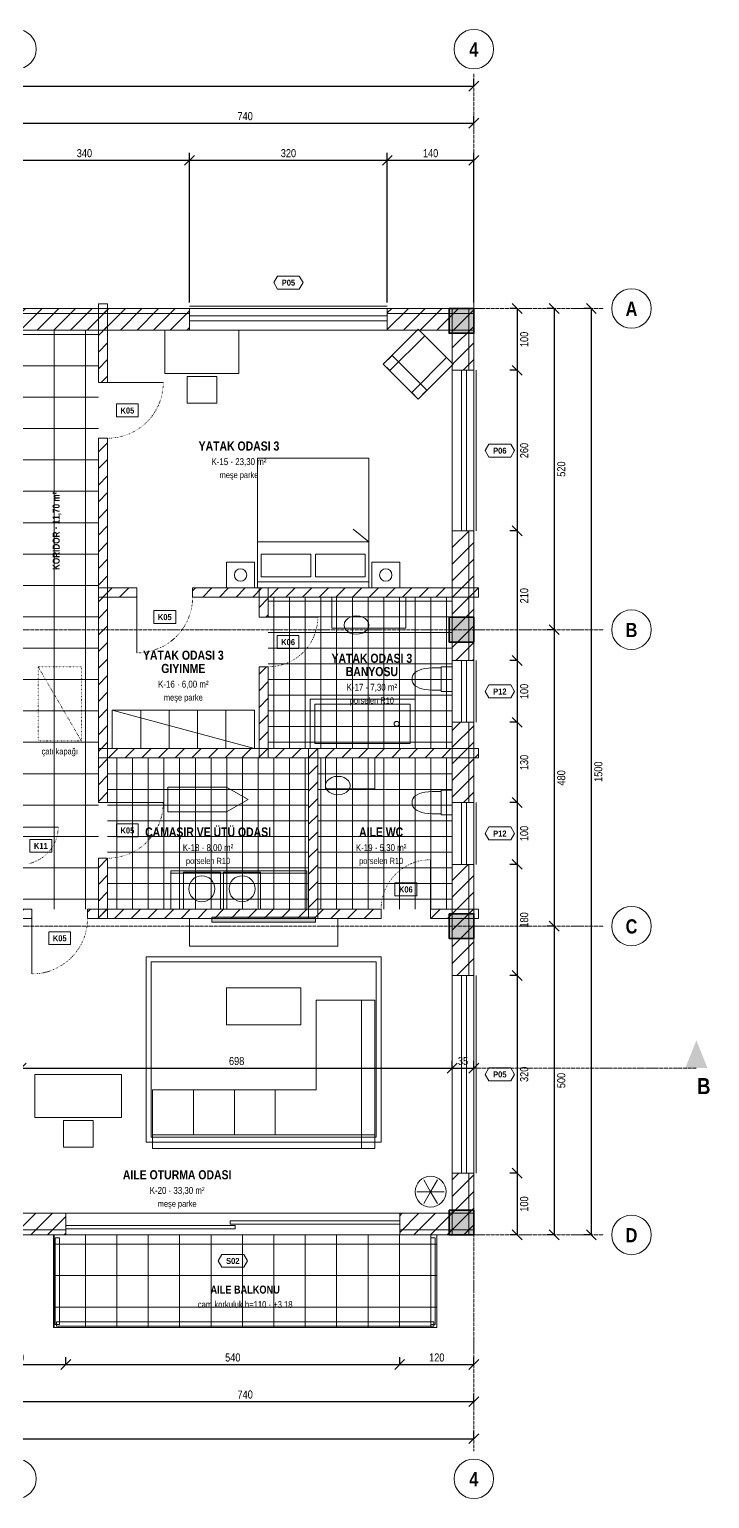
# Model space of a CAD drawing. Header units: centimetres. Extents: x -864 to 7399, y -55958 to -4337.
# Drawn here: x 1281 to 2381, y -20427 to -18048 of the extents above; entities that cross this region are included whole.
import ezdxf
from ezdxf.enums import TextEntityAlignment as Align

# ---------------------------------------------------------------- set-up
doc = ezdxf.new("R2010")
doc.units = ezdxf.units.CM
doc.header["$LTSCALE"] = 0.25
doc.linetypes.add('ACAD_ISO04W100', pattern=[30, 24, -3, 0, -3])
doc.linetypes.add('ACAD_ISO07W100', pattern=[3, 0, -3])
for name, color, linetype, lineweight in [('M-DUVA-GAZBETON', 64, 'Continuous', 20), ('M-DUVA-GAZBETON-T', 8, 'Continuous', 5), ('M-GOST-ACYONU', 248, 'ACAD_ISO07W100', 9), ('M-GOST-AKS', 1, 'ACAD_ISO04W100', 9), ('M-GOST-AKSPOZ', 1, 'Continuous', 9), ('M-GOST-DISOLCU', 40, 'Continuous', 9), ('M-GOST-ICOLCU', 44, 'Continuous', 9), ('M-GOST-IZDUSUM', 80, 'ACAD_ISO07W100', 18), ('M-GOST-KAPIPOZ', 95, 'Continuous', 9), ('M-GOST-KESITHATTI', 240, 'ACAD_ISO04W100', 18), ('M-GOST-MAHALPOZ', 7, 'Continuous', 9), ('M-GOST-PENCEREPOZ', 62, 'Continuous', 9), ('M-GOST-YAZI', 2, 'Continuous', 9), ('M-ISYA-TASYUNU', 251, 'Continuous', 9), ('M-KALD-TAS', 45, 'Continuous', 9), ('M-KALD-TAS-T', 8, 'Continuous', 5), ('M-KORK-CAM', 100, 'Continuous', 9), ('M-KPKN-AHSAP', 93, 'Continuous', 9), ('M-KPKS-AHSAP', 160, 'Continuous', 9), ('M-PNKS-ALUMINYUM', 171, 'Continuous', 9), ('M-TASI-BETONARME', 5, 'Continuous', 35), ('M-TASI-BETONARME-T', 250, 'Continuous', 5), ('M-TEFR-MEKANIK', 238, 'Continuous', 9), ('M-TEFR-MIMARI', 29, 'Continuous', 9), ('M-ZMNK-DOGALTAS-T', 8, 'Continuous', 5), ('M-ZMNK-SERAMIK-T', 8, 'Continuous', 5)]:
    doc.layers.add(name, color=color, linetype=linetype, lineweight=lineweight)
doc.styles.add('YAZI', font='arialn.ttf')
doc.styles.add('YAZI-KALIN', font='arialnb.ttf')
doc.dimstyles.new('MIMARI-1-100', dxfattribs={"dimscale": 10, "dimtxt": 1.296, "dimasz": 2.5, "dimexe": 1.2, "dimexo": 0, "dimgap": 0.5, "dimtad": 1, "dimdec": 0, "dimtxsty": 'YAZI', "dimtsz": 0.8, "dimcen": 2.5, "dimclrd": 256, "dimclre": 256, "dimclrt": 256, "dimazin": 3, "dimtfac": 1, "dimtmove": 0, "dimatfit": 3, "dimarcsym": 0})

msp = doc.modelspace()

# ---------------------------------------------------------------- hatches: boundary and pattern name
at = {"layer": 'M-DUVA-GAZBETON-T'}
h = msp.add_hatch(dxfattribs=at)
h.set_pattern_fill('ANSI31', scale=6)
h.paths.add_polyline_path([(1200, -18500), (1540, -18500), (1540, -18535), (1200, -18535)])
h = msp.add_hatch(dxfattribs=at)
h.set_pattern_fill('ANSI31', scale=6)
h.paths.add_polyline_path([(1392.5, -18492.5), (1407.5, -18492.5), (1407.5, -18620), (1392.5, -18620)])
h = msp.add_hatch(dxfattribs=at)
h.set_pattern_fill('ANSI31', scale=6)
h.paths.add_polyline_path([(1860, -18500), (2000, -18500), (2000, -18535), (1860, -18535)])
h = msp.add_hatch(dxfattribs=at)
h.set_pattern_fill('ANSI31', scale=6)
h.paths.add_polyline_path([(1965, -18500), (2000, -18500), (2000, -18600), (1965, -18600)])
h = msp.add_hatch(dxfattribs=at)
h.set_pattern_fill('ANSI31', scale=6)
h.paths.add_polyline_path([(1392.5, -18710), (1407.5, -18710), (1407.5, -19300), (1392.5, -19300)])
h = msp.add_hatch(dxfattribs=at)
h.set_pattern_fill('ANSI31', scale=6)
h.paths.add_polyline_path([(1965, -18860), (2000, -18860), (2000, -19070), (1965, -19070)])
h = msp.add_hatch(dxfattribs=at)
h.set_pattern_fill('ANSI31', scale=6)
h.paths.add_polyline_path([(1392.5, -18952.5), (1455, -18952.5), (1455, -18967.5), (1392.5, -18967.5)])
h = msp.add_hatch(dxfattribs=at)
h.set_pattern_fill('ANSI31', scale=6)
h.paths.add_polyline_path([(1545, -18952.5), (2007.5, -18952.5), (2007.5, -18967.5), (1545, -18967.5)])
h = msp.add_hatch(dxfattribs=at)
h.set_pattern_fill('ANSI31', scale=6)
h.paths.add_polyline_path([(1652.5, -18952.5), (1667.5, -18952.5), (1667.5, -19000), (1652.5, -19000)])
h = msp.add_hatch(dxfattribs=at)
h.set_pattern_fill('ANSI31', scale=6)
h.paths.add_polyline_path([(1652.5, -19080), (1667.5, -19080), (1667.5, -19227.5), (1652.5, -19227.5)])
h = msp.add_hatch(dxfattribs=at)
h.set_pattern_fill('ANSI31', scale=6)
h.paths.add_polyline_path([(1965, -19170), (2000, -19170), (2000, -19300), (1965, -19300)])
h = msp.add_hatch(dxfattribs=at)
h.set_pattern_fill('ANSI31', scale=6)
h.paths.add_polyline_path([(1392.5, -19212.5), (2007.5, -19212.5), (2007.5, -19227.5), (1392.5, -19227.5)])
h = msp.add_hatch(dxfattribs=at)
h.set_pattern_fill('ANSI31', scale=6)
h.paths.add_polyline_path([(1732.5, -19212.5), (1747.5, -19212.5), (1747.5, -19487.5), (1732.5, -19487.5)])
h = msp.add_hatch(dxfattribs=at)
h.set_pattern_fill('ANSI31', scale=6)
h.paths.add_polyline_path([(1392.5, -19390), (1407.5, -19390), (1407.5, -19487.5), (1392.5, -19487.5)])
h = msp.add_hatch(dxfattribs=at)
h.set_pattern_fill('ANSI31', scale=6)
h.paths.add_polyline_path([(1965, -19400), (2000, -19400), (2000, -19580), (1965, -19580)])
h = msp.add_hatch(dxfattribs=at)
h.set_pattern_fill('ANSI31', scale=6)
h.paths.add_polyline_path([(1252.5, -19472.5), (1285, -19472.5), (1285, -19487.5), (1252.5, -19487.5)])
h = msp.add_hatch(dxfattribs=at)
h.set_pattern_fill('ANSI31', scale=6)
h.paths.add_polyline_path([(1375, -19472.5), (1850, -19472.5), (1850, -19487.5), (1375, -19487.5)])
h = msp.add_hatch(dxfattribs=at)
h.set_pattern_fill('ANSI31', scale=6)
h.paths.add_polyline_path([(1930, -19472.5), (2007.5, -19472.5), (2007.5, -19487.5), (1930, -19487.5)])
h = msp.add_hatch(dxfattribs=at)
h.set_pattern_fill('ANSI31', scale=6)
h.paths.add_polyline_path([(1965, -19900), (2000, -19900), (2000, -20000), (1965, -20000)])
h = msp.add_hatch(dxfattribs=at)
h.set_pattern_fill('ANSI31', scale=6)
h.paths.add_polyline_path([(1180, -19965), (1340, -19965), (1340, -20000), (1180, -20000)])
h = msp.add_hatch(dxfattribs=at)
h.set_pattern_fill('ANSI31', scale=6)
h.paths.add_polyline_path([(1880, -19965), (2000, -19965), (2000, -20000), (1880, -20000)])
at = {"layer": 'M-GOST-KESITHATTI'}
h = msp.add_hatch(color=256, dxfattribs=at)
h.dxf.hatch_style = 1
h.paths.add_polyline_path([(2342, -19730), (2360, -19685), (2378, -19730)])
at = {"layer": 'M-KALD-TAS-T'}
h = msp.add_hatch(dxfattribs=at)
h.set_pattern_fill('NET', scale=16)
h.paths.add_polyline_path([(1320, -20000), (1940, -20000), (1940, -20150), (1320, -20150)])
at = {"layer": 'M-TASI-BETONARME-T'}
h = msp.add_hatch(color=256, dxfattribs=at)
h.dxf.hatch_style = 1
h.paths.add_polyline_path([(1960, -18500), (2000, -18500), (2000, -18540), (1960, -18540)])
h = msp.add_hatch(color=256, dxfattribs=at)
h.dxf.hatch_style = 1
h.paths.add_polyline_path([(1960, -19000), (2000, -19000), (2000, -19040), (1960, -19040)])
h = msp.add_hatch(color=256, dxfattribs=at)
h.dxf.hatch_style = 1
h.paths.add_polyline_path([(1960, -19480), (2000, -19480), (2000, -19520), (1960, -19520)])
h = msp.add_hatch(color=256, dxfattribs=at)
h.dxf.hatch_style = 1
h.paths.add_polyline_path([(1960, -19960), (2000, -19960), (2000, -20000), (1960, -20000)])
at = {"layer": 'M-TEFR-MIMARI'}
h = msp.add_hatch(color=256, dxfattribs=at)
h.dxf.hatch_style = 1
h.paths.add_polyline_path([(1576, -19485.5), (1744, -19485.5), (1744, -19493.5), (1576, -19493.5)])
at = {"layer": 'M-ZMNK-DOGALTAS-T'}
h = msp.add_hatch(dxfattribs=at)
h.set_pattern_fill('NET', scale=16)
h.paths.add_polyline_path([(1267.5, -18535), (1392.5, -18535), (1392.5, -19472.5), (1267.5, -19472.5)])
at = {"layer": 'M-ZMNK-SERAMIK-T'}
h = msp.add_hatch(dxfattribs=at)
h.set_pattern_fill('NET', scale=8)
h.paths.add_polyline_path([(1667.5, -18967.5), (1965, -18967.5), (1965, -19212.5), (1667.5, -19212.5)])
h = msp.add_hatch(dxfattribs=at)
h.set_pattern_fill('NET', scale=8)
h.paths.add_polyline_path([(1407.5, -19227.5), (1732.5, -19227.5), (1732.5, -19472.5), (1407.5, -19472.5)])
h = msp.add_hatch(dxfattribs=at)
h.set_pattern_fill('NET', scale=8)
h.paths.add_polyline_path([(1747.5, -19227.5), (1965, -19227.5), (1965, -19472.5), (1747.5, -19472.5)])

# ---------------------------------------------------------------- linework, layer by layer
at = {"layer": 'M-DUVA-GAZBETON'}
for points in [[(1200, -18500), (1540, -18500), (1540, -18535), (1200, -18535)], [(1392.5, -18492.5), (1407.5, -18492.5), (1407.5, -18620), (1392.5, -18620)], [(1860, -18500), (2000, -18500), (2000, -18535), (1860, -18535)], [(1965, -18500), (2000, -18500), (2000, -18600), (1965, -18600)], [(1392.5, -18710), (1407.5, -18710), (1407.5, -19300), (1392.5, -19300)], [(1965, -18860), (2000, -18860), (2000, -19070), (1965, -19070)], [(1392.5, -18952.5), (1455, -18952.5), (1455, -18967.5), (1392.5, -18967.5)], [(1545, -18952.5), (2007.5, -18952.5), (2007.5, -18967.5), (1545, -18967.5)], [(1652.5, -18952.5), (1667.5, -18952.5), (1667.5, -19000), (1652.5, -19000)], [(1652.5, -19080), (1667.5, -19080), (1667.5, -19227.5), (1652.5, -19227.5)], [(1965, -19170), (2000, -19170), (2000, -19300), (1965, -19300)], [(1392.5, -19212.5), (2007.5, -19212.5), (2007.5, -19227.5), (1392.5, -19227.5)], [(1732.5, -19212.5), (1747.5, -19212.5), (1747.5, -19487.5), (1732.5, -19487.5)], [(1392.5, -19390), (1407.5, -19390), (1407.5, -19487.5), (1392.5, -19487.5)], [(1965, -19400), (2000, -19400), (2000, -19580), (1965, -19580)], [(1252.5, -19472.5), (1285, -19472.5), (1285, -19487.5), (1252.5, -19487.5)], [(1375, -19472.5), (1850, -19472.5), (1850, -19487.5), (1375, -19487.5)], [(1930, -19472.5), (2007.5, -19472.5), (2007.5, -19487.5), (1930, -19487.5)], [(1965, -19900), (2000, -19900), (2000, -20000), (1965, -20000)], [(1180, -19965), (1340, -19965), (1340, -20000), (1180, -20000)], [(1880, -19965), (2000, -19965), (2000, -20000), (1880, -20000)]]:
    msp.add_lwpolyline(points, close=True, dxfattribs=at)
at = {"layer": 'M-GOST-ACYONU'}
for points in [[(1497.5, -18620), (1497.3, -18625.9), (1496.7, -18631.7), (1495.8, -18637.6), (1494.4, -18643.3), (1492.7, -18648.9), (1490.6, -18654.4), (1488.2, -18659.8), (1485.4, -18665), (1482.3, -18670), (1478.9, -18674.8), (1475.2, -18679.3), (1471.1, -18683.6), (1466.8, -18687.7), (1462.3, -18691.4), (1457.5, -18694.8), (1452.5, -18697.9), (1447.3, -18700.7), (1441.9, -18703.1), (1436.4, -18705.2), (1430.8, -18706.9), (1425.1, -18708.3), (1419.2, -18709.2), (1413.4, -18709.8), (1407.5, -18710)], [(1455, -19057.5), (1460.9, -19057.3), (1466.7, -19056.7), (1472.6, -19055.8), (1478.3, -19054.4), (1483.9, -19052.7), (1489.4, -19050.6), (1494.8, -19048.2), (1500, -19045.4), (1505, -19042.3), (1509.8, -19038.9), (1514.3, -19035.2), (1518.6, -19031.1), (1522.7, -19026.8), (1526.4, -19022.3), (1529.8, -19017.5), (1532.9, -19012.5), (1535.7, -19007.3), (1538.1, -19001.9), (1540.2, -18996.4), (1541.9, -18990.8), (1543.3, -18985.1), (1544.2, -18979.2), (1544.8, -18973.4), (1545, -18967.5)], [(1747.5, -19000), (1747.3, -19005.2), (1746.8, -19010.4), (1746, -19015.6), (1744.8, -19020.7), (1743.3, -19025.7), (1741.4, -19030.6), (1739.2, -19035.4), (1736.8, -19040), (1734, -19044.4), (1731, -19048.7), (1727.6, -19052.7), (1724.1, -19056.6), (1720.2, -19060.1), (1716.2, -19063.5), (1711.9, -19066.5), (1707.5, -19069.3), (1702.9, -19071.7), (1698.1, -19073.9), (1693.2, -19075.8), (1688.2, -19077.3), (1683.1, -19078.5), (1677.9, -19079.3), (1672.7, -19079.8), (1667.5, -19080)], [(1497.5, -19300), (1497.3, -19305.9), (1496.7, -19311.7), (1495.8, -19317.6), (1494.4, -19323.3), (1492.7, -19328.9), (1490.6, -19334.4), (1488.2, -19339.8), (1485.4, -19345), (1482.3, -19350), (1478.9, -19354.8), (1475.2, -19359.3), (1471.1, -19363.6), (1466.8, -19367.7), (1462.3, -19371.4), (1457.5, -19374.8), (1452.5, -19377.9), (1447.3, -19380.7), (1441.9, -19383.1), (1436.4, -19385.2), (1430.8, -19386.9), (1425.1, -19388.3), (1419.2, -19389.2), (1413.4, -19389.8), (1407.5, -19390)], [(1327.5, -19340), (1327.4, -19343.9), (1327, -19347.8), (1326.3, -19351.7), (1325.5, -19355.5), (1324.3, -19359.3), (1322.9, -19363), (1321.3, -19366.5), (1319.5, -19370), (1317.4, -19373.3), (1315.1, -19376.5), (1312.6, -19379.6), (1309.9, -19382.4), (1307.1, -19385.1), (1304, -19387.6), (1300.8, -19389.9), (1297.5, -19392), (1294, -19393.8), (1290.5, -19395.4), (1286.8, -19396.8), (1283, -19398), (1279.2, -19398.8)], [(1930, -19392.5), (1924.8, -19392.7), (1919.6, -19393.2), (1914.4, -19394), (1909.3, -19395.2), (1904.3, -19396.7), (1899.4, -19398.6), (1894.6, -19400.8), (1890, -19403.2), (1885.6, -19406), (1881.3, -19409), (1877.3, -19412.4), (1873.4, -19415.9), (1869.9, -19419.8), (1866.5, -19423.8), (1863.5, -19428.1), (1860.7, -19432.5), (1858.3, -19437.1), (1856.1, -19441.9), (1854.2, -19446.8), (1852.7, -19451.8), (1851.5, -19456.9), (1850.7, -19462.1), (1850.2, -19467.3), (1850, -19472.5)], [(1285, -19577.5), (1290.9, -19577.3), (1296.7, -19576.7), (1302.6, -19575.8), (1308.3, -19574.4), (1313.9, -19572.7), (1319.4, -19570.6), (1324.8, -19568.2), (1330, -19565.4), (1335, -19562.3), (1339.8, -19558.9), (1344.3, -19555.2), (1348.6, -19551.1), (1352.7, -19546.8), (1356.4, -19542.3), (1359.8, -19537.5), (1362.9, -19532.5), (1365.7, -19527.3), (1368.1, -19521.9), (1370.2, -19516.4), (1371.9, -19510.8), (1373.3, -19505.1), (1374.2, -19499.2), (1374.8, -19493.4), (1375, -19487.5)]]:
    msp.add_lwpolyline(points, dxfattribs=at)
at = {"layer": 'M-GOST-AKS'}
for p, q in [((2000, -18120), (2000, -20350)), ((-260, -18500), (2210, -18500)), ((-260, -19020), (2210, -19020)), ((-260, -19500), (2210, -19500)), ((-260, -20000), (2210, -20000))]:
    msp.add_line(p, q, dxfattribs=at)
at = {"layer": 'M-GOST-AKSPOZ'}
for centre in [(1260, -18080), (2000, -18080), (2255, -18500), (2255, -19020), (2255, -19500), (2255, -20000), (1260, -20395), (2000, -20395)]:
    msp.add_circle(centre, 32, dxfattribs=at)
at = {"layer": 'M-GOST-IZDUSUM'}
msp.add_line((1295, -19080), (1365, -19200), dxfattribs=at)
msp.add_lwpolyline([(1295, -19080), (1365, -19080), (1365, -19200), (1295, -19200)], close=True, dxfattribs=at)
at = {"layer": 'M-GOST-KAPIPOZ'}
for points in [[(1421.9, -18654.5), (1457.1, -18654.5), (1457.1, -18675.5), (1421.9, -18675.5)], [(1482.4, -18989), (1517.6, -18989), (1517.6, -19010), (1482.4, -19010)], [(1681.9, -19029.5), (1717.1, -19029.5), (1717.1, -19050.5), (1681.9, -19050.5)], [(1421.9, -19334.5), (1457.1, -19334.5), (1457.1, -19355.5), (1421.9, -19355.5)], [(1281.9, -19359.5), (1317.1, -19359.5), (1317.1, -19380.5), (1281.9, -19380.5)], [(1872.4, -19430), (1907.6, -19430), (1907.6, -19451), (1872.4, -19451)], [(1312.4, -19509), (1347.6, -19509), (1347.6, -19530), (1312.4, -19530)]]:
    msp.add_lwpolyline(points, close=True, dxfattribs=at)
at = {"layer": 'M-GOST-KESITHATTI'}
for p, q in [((-320, -19730), (2270, -19730)), ((2270, -19730), (2360, -19730))]:
    msp.add_line(p, q, dxfattribs=at)
at = {"layer": 'M-GOST-PENCEREPOZ'}
for points in [[(1676.4, -18458), (1682.4, -18447.5), (1717.6, -18447.5), (1723.6, -18458), (1717.6, -18468.5), (1682.4, -18468.5)], [(2018.4, -18730), (2024.4, -18719.5), (2059.6, -18719.5), (2065.6, -18730), (2059.6, -18740.5), (2024.4, -18740.5)], [(2018.4, -19120), (2024.4, -19109.5), (2059.6, -19109.5), (2065.6, -19120), (2059.6, -19130.5), (2024.4, -19130.5)], [(2018.4, -19350), (2024.4, -19339.5), (2059.6, -19339.5), (2065.6, -19350), (2059.6, -19360.5), (2024.4, -19360.5)], [(2018.4, -19740), (2024.4, -19729.5), (2059.6, -19729.5), (2065.6, -19740), (2059.6, -19750.5), (2024.4, -19750.5)], [(1586.4, -20042), (1592.4, -20031.5), (1627.6, -20031.5), (1633.6, -20042), (1627.6, -20052.5), (1592.4, -20052.5)]]:
    msp.add_lwpolyline(points, close=True, dxfattribs=at)
at = {"layer": 'M-ISYA-TASYUNU'}
for p, q in [((1200, -18508), (1540, -18508)), ((1860, -18508), (2000, -18508)), ((1992, -18500), (1992, -18600)), ((1992, -18860), (1992, -19070)), ((1992, -19170), (1992, -19300)), ((1992, -19400), (1992, -19580)), ((1992, -19900), (1992, -20000)), ((1180, -19992), (1340, -19992)), ((1880, -19992), (2000, -19992))]:
    msp.add_line(p, q, dxfattribs=at)
at = {"layer": 'M-KALD-TAS'}
msp.add_lwpolyline([(1320, -20000), (1940, -20000), (1940, -20150), (1320, -20150)], close=True, dxfattribs=at)
at = {"layer": 'M-KORK-CAM'}
for points in [[(1322.5, -20005), (1329.5, -20005), (1329.5, -20145), (1322.5, -20145)], [(1930.5, -20005), (1937.5, -20005), (1937.5, -20145), (1930.5, -20145)], [(1325, -20140.5), (1935, -20140.5), (1935, -20147.5), (1325, -20147.5)]]:
    msp.add_lwpolyline(points, close=True, dxfattribs=at)
at = {"layer": 'M-KPKN-AHSAP'}
for p, q in [((1407.5, -18620), (1497.5, -18620)), ((1455, -18967.5), (1455, -19057.5)), ((1667.5, -19000), (1747.5, -19000)), ((1407.5, -19300), (1497.5, -19300)), ((1267.5, -19340), (1327.5, -19340)), ((1930, -19472.5), (1930, -19392.5)), ((1285, -19487.5), (1285, -19577.5))]:
    msp.add_line(p, q, dxfattribs=at)
at = {"layer": 'M-KPKS-AHSAP'}
for p, q in [((1392.5, -18620), (1407.5, -18620)), ((1392.5, -18710), (1407.5, -18710)), ((1455, -18952.5), (1455, -18967.5)), ((1545, -18952.5), (1545, -18967.5)), ((1652.5, -19000), (1667.5, -19000)), ((1652.5, -19080), (1667.5, -19080)), ((1392.5, -19300), (1407.5, -19300)), ((1392.5, -19390), (1407.5, -19390)), ((1285, -19472.5), (1285, -19487.5)), ((1375, -19472.5), (1375, -19487.5)), ((1850, -19472.5), (1850, -19487.5)), ((1930, -19472.5), (1930, -19487.5))]:
    msp.add_line(p, q, dxfattribs=at)
at = {"layer": 'M-PNKS-ALUMINYUM'}
for p, q in [((1540, -18496), (1860, -18496)), ((1540, -18496), (1860, -18496)), ((1540, -18500), (1860, -18500)), ((1540, -18500), (1540, -18535)), ((1860, -18500), (1860, -18535)), ((1540, -18535), (1860, -18535)), ((1965, -18600), (1965, -18860)), ((1965, -18600), (2000, -18600)), ((2000, -18600), (2000, -18860)), ((2004, -18600), (2004, -18860)), ((2004, -18600), (2004, -18860)), ((1965, -18860), (2000, -18860)), ((1965, -19070), (1965, -19170)), ((1965, -19070), (2000, -19070)), ((2000, -19070), (2000, -19170)), ((2004, -19070), (2004, -19170)), ((2004, -19070), (2004, -19170)), ((1965, -19170), (2000, -19170)), ((1965, -19300), (1965, -19400)), ((1965, -19300), (2000, -19300)), ((2000, -19300), (2000, -19400)), ((2004, -19300), (2004, -19400)), ((2004, -19300), (2004, -19400)), ((1965, -19400), (2000, -19400)), ((1965, -19580), (1965, -19900)), ((1965, -19580), (2000, -19580)), ((2000, -19580), (2000, -19900)), ((2004, -19580), (2004, -19900)), ((2004, -19580), (2004, -19900)), ((1965, -19900), (2000, -19900)), ((1340, -19965), (1880, -19965)), ((1340, -19965), (1340, -20000)), ((1880, -19965), (1880, -20000)), ((1340, -20000), (1880, -20000))]:
    msp.add_line(p, q, dxfattribs=at)
for points in [[(1540, -18512), (1860, -18512), (1860, -18520), (1540, -18520)], [(1980, -18600), (1988, -18600), (1988, -18860), (1980, -18860)], [(1980, -19070), (1988, -19070), (1988, -19170), (1980, -19170)], [(1980, -19300), (1988, -19300), (1988, -19400), (1980, -19400)], [(1980, -19580), (1988, -19580), (1988, -19900), (1980, -19900)], [(1606, -19977), (1880, -19977), (1880, -19982.5), (1606, -19982.5)], [(1340, -19984.5), (1614, -19984.5), (1614, -19990), (1340, -19990)]]:
    msp.add_lwpolyline(points, close=True, dxfattribs=at)
at = {"layer": 'M-TASI-BETONARME'}
for points in [[(1960, -18500), (2000, -18500), (2000, -18540), (1960, -18540)], [(1960, -19000), (2000, -19000), (2000, -19040), (1960, -19040)], [(1960, -19480), (2000, -19480), (2000, -19520), (1960, -19520)], [(1960, -19960), (2000, -19960), (2000, -20000), (1960, -20000)]]:
    msp.add_lwpolyline(points, close=True, dxfattribs=at)
at = {"layer": 'M-TEFR-MEKANIK'}
msp.add_line((1730, -19414.5), (1510, -19414.5), dxfattribs=at)
for points in [[(1770, -18967.5), (1890, -18967.5), (1890, -19017.5), (1770, -19017.5)], [(1947, -19082), (1939.5, -19081.8), (1932.6, -19081.9), (1926.4, -19082.4), (1920.9, -19083.1), (1916, -19084.2), (1911.8, -19085.5), (1908.2, -19087.2), (1905.2, -19089.1), (1902.9, -19091.4), (1901.3, -19093.9), (1900.3, -19096.8), (1900, -19100), (1900.3, -19103.2), (1901.3, -19106.1), (1902.9, -19108.6), (1905.2, -19110.9), (1908.2, -19112.8), (1911.8, -19114.5), (1916, -19115.8), (1920.9, -19116.9), (1926.4, -19117.6), (1932.6, -19118.1), (1939.5, -19118.2), (1947, -19118)], [(1965, -19080), (1965, -19120), (1947, -19120), (1947, -19080)], [(1735, -19132.5), (1905, -19132.5), (1905, -19212.5), (1735, -19212.5)], [(1743, -19140.5), (1897, -19140.5), (1897, -19204.5), (1743, -19204.5)], [(1760, -19227.5), (1840, -19227.5), (1840, -19277.5), (1760, -19277.5)], [(1947, -19282), (1939.5, -19281.8), (1932.6, -19281.9), (1926.4, -19282.4), (1920.9, -19283.1), (1916, -19284.2), (1911.8, -19285.5), (1908.2, -19287.2), (1905.2, -19289.1), (1902.9, -19291.4), (1901.3, -19293.9), (1900.3, -19296.8), (1900, -19300), (1900.3, -19303.2), (1901.3, -19306.1), (1902.9, -19308.6), (1905.2, -19310.9), (1908.2, -19312.8), (1911.8, -19314.5), (1916, -19315.8), (1920.9, -19316.9), (1926.4, -19317.6), (1932.6, -19318.1), (1939.5, -19318.2), (1947, -19318)], [(1965, -19280), (1965, -19320), (1947, -19320), (1947, -19280)], [(1730, -19472.5), (1510, -19472.5), (1510, -19410.5), (1730, -19410.5)], [(1590, -19472.5), (1530, -19472.5), (1530, -19412.5), (1590, -19412.5)], [(1655, -19472.5), (1595, -19472.5), (1595, -19412.5), (1655, -19412.5)]]:
    msp.add_lwpolyline(points, close=True, dxfattribs=at)
for points in [[(1810, -18997.5), (1804.8, -18998), (1800, -18999.5), (1795.9, -19001.9), (1792.7, -19005), (1790.7, -19008.6), (1790.1, -19012.5), (1790.7, -19016.4), (1792.7, -19020), (1795.9, -19023.1), (1800.1, -19025.5), (1804.9, -19027), (1810, -19027.5), (1815.2, -19027), (1820, -19025.5), (1824.2, -19023.1), (1827.4, -19020), (1829.4, -19016.4), (1830, -19012.5), (1829.4, -19008.6), (1827.4, -19005), (1824.2, -19001.9), (1820.1, -18999.5), (1815.3, -18998), (1810.1, -18997.5)], [(1780, -19257.5), (1774.8, -19258), (1770, -19259.5), (1765.9, -19261.9), (1762.7, -19265), (1760.7, -19268.6), (1760.1, -19272.5), (1760.7, -19276.4), (1762.7, -19280), (1765.9, -19283.1), (1770.1, -19285.5), (1774.9, -19287), (1780, -19287.5), (1785.2, -19287), (1790, -19285.5), (1794.2, -19283.1), (1797.4, -19280), (1799.4, -19276.4), (1800, -19272.5), (1799.4, -19268.6), (1797.4, -19265), (1794.2, -19261.9), (1790.1, -19259.5), (1785.3, -19258), (1780.1, -19257.5)]]:
    msp.add_lwpolyline(points, dxfattribs=at)
for centre, radius in [((1875, -19172.5), 4), ((1560, -19439.5), 21), ((1625, -19439.5), 21)]:
    msp.add_circle(centre, radius, dxfattribs=at)
at = {"layer": 'M-TEFR-MIMARI'}
for p, q in [((1830, -18877.5), (1805, -18857.5)), ((1830, -18877.5), (1650, -18877.5)), ((1645, -19212.5), (1415, -19150.5)), ((1461, -19212.5), (1461, -19150.5)), ((1507, -19212.5), (1507, -19150.5)), ((1553, -19212.5), (1553, -19150.5)), ((1599, -19212.5), (1599, -19150.5)), ((1546.2, -19838), (1546.2, -19765)), ((1612.5, -19838), (1612.5, -19765)), ((1678.8, -19838), (1678.8, -19765)), ((1930, -19930), (1919, -19910.9)), ((1930, -19930), (1941, -19910.9)), ((1930, -19930), (1908, -19930)), ((1930, -19930), (1919, -19949.1)), ((1930, -19930), (1952, -19930)), ((1930, -19930), (1941, -19949.1))]:
    msp.add_line(p, q, dxfattribs=at)
for points in [[(1500, -18535), (1620, -18535), (1620, -18605), (1500, -18605)], [(1910, -18646.6), (1853.4, -18590), (1910, -18533.4), (1966.6, -18590)], [(1864, -18600.6), (1853.4, -18590), (1910, -18533.4), (1920.6, -18544)], [(1910, -18646.6), (1853.4, -18590), (1867.6, -18575.9), (1924.1, -18632.4)], [(1910, -18646.6), (1899.4, -18636), (1956, -18579.4), (1966.6, -18590)], [(1536, -18610), (1584, -18610), (1584, -18653), (1536, -18653)], [(1830, -18952.5), (1650, -18952.5), (1650, -18742.5), (1830, -18742.5)], [(1645, -18952.5), (1600, -18952.5), (1600, -18910.5), (1645, -18910.5)], [(1736, -18934.5), (1656, -18934.5), (1656, -18897.5), (1736, -18897.5)], [(1824, -18934.5), (1744, -18934.5), (1744, -18897.5), (1824, -18897.5)], [(1880, -18952.5), (1835, -18952.5), (1835, -18910.5), (1880, -18910.5)], [(1830, -18952.5), (1650, -18952.5), (1650, -18942.5), (1830, -18942.5)], [(1645, -19212.5), (1415, -19212.5), (1415, -19150.5), (1645, -19150.5)], [(1505, -19275), (1600, -19275), (1635, -19295), (1600, -19315), (1505, -19315)], [(1540, -19487.5), (1780, -19487.5), (1780, -19532.5), (1540, -19532.5)], [(1576, -19485.5), (1744, -19485.5), (1744, -19493.5), (1576, -19493.5)], [(1470, -19550), (1850, -19550), (1850, -19850), (1470, -19850)], [(1478, -19558), (1842, -19558), (1842, -19842), (1478, -19842)], [(1600, -19600), (1720, -19600), (1720, -19660), (1600, -19660)], [(1840, -19860), (1480, -19860), (1480, -19765), (1745, -19765), (1745, -19620), (1840, -19620)], [(1840, -19860), (1818, -19860), (1818, -19620), (1840, -19620)], [(1290, -19740), (1430, -19740), (1430, -19810), (1290, -19810)], [(1336, -19815), (1384, -19815), (1384, -19858), (1336, -19858)], [(1840, -19860), (1480, -19860), (1480, -19838), (1840, -19838)]]:
    msp.add_lwpolyline(points, close=True, dxfattribs=at)
for centre, radius in [((1622.5, -18931.5), 10), ((1857.5, -18931.5), 10), ((1930, -19930), 25)]:
    msp.add_circle(centre, radius, dxfattribs=at)

# ---------------------------------------------------------------- texts
at = {"layer": 'M-GOST-AKSPOZ', "style": 'YAZI-KALIN'}
for s, p in [('4', (2000, -18092)), ('A', (2255, -18512)), ('B', (2255, -19032)), ('C', (2255, -19512)), ('D', (2255, -20012)), ('4', (2000, -20407))]:
    msp.add_text(s, height=23, dxfattribs=at).set_placement(p, align=Align.CENTER)
at = {"layer": 'M-GOST-IZDUSUM', "style": 'YAZI'}
msp.add_text('çatı kapağı', height=10.08, dxfattribs=at).set_placement((1330, -19222), align=Align.CENTER)
at = {"layer": 'M-GOST-KAPIPOZ', "style": 'YAZI-KALIN'}
for s, p in [('K05', (1439.5, -18670)), ('K05', (1500, -19004.5)), ('K06', (1699.5, -19045)), ('K05', (1439.5, -19350)), ('K11', (1299.5, -19375)), ('K06', (1890, -19445.5)), ('K05', (1330, -19524.5))]:
    msp.add_text(s, height=9.72, dxfattribs=at).set_placement(p, align=Align.CENTER)
at = {"layer": 'M-GOST-KESITHATTI', "style": 'YAZI-KALIN'}
msp.add_text('B', height=25.9, dxfattribs=at).set_placement((2372, -19772), align=Align.CENTER)
at = {"layer": 'M-GOST-MAHALPOZ'}
for s, height, style, p in [('YATAK ODASI 3', 14.76, 'YAZI-KALIN', (1620, -18730)), ('K-15 · 23,30 m²', 11.16, 'YAZI', (1620, -18753.5)), ('meşe parke', 10.08, 'YAZI', (1620, -18774.5)), ('YATAK ODASI 3', 14.76, 'YAZI-KALIN', (1530, -19068.7)), ('GIYINME', 14.76, 'YAZI-KALIN', (1530, -19090.2)), ('YATAK ODASI 3', 14.76, 'YAZI-KALIN', (1835, -19073.7)), ('K-16 · 6,00 m²', 11.16, 'YAZI', (1530, -19113.8)), ('BANYOSU', 14.76, 'YAZI-KALIN', (1835, -19095.2)), ('meşe parke', 10.08, 'YAZI', (1530, -19134.8)), ('K-17 · 7,30 m²', 11.16, 'YAZI', (1835, -19118.8)), ('porselen R10', 10.08, 'YAZI', (1835, -19139.8)), ('ÇAMAŞIR VE ÜTÜ ODASI', 14.76, 'YAZI-KALIN', (1570, -19355)), ('AILE WC', 14.76, 'YAZI-KALIN', (1850, -19355)), ('K-18 · 8,00 m²', 11.16, 'YAZI', (1570, -19378.5)), ('K-19 · 5,30 m²', 11.16, 'YAZI', (1850, -19378.5)), ('porselen R10', 10.08, 'YAZI', (1570, -19399.5)), ('porselen R10', 10.08, 'YAZI', (1850, -19399.5)), ('AILE OTURMA ODASI', 14.76, 'YAZI-KALIN', (1520, -19910)), ('K-20 · 33,30 m²', 11.16, 'YAZI', (1520, -19933.5)), ('meşe parke', 10.08, 'YAZI', (1520, -19954.5))]:
    msp.add_text(s, height=height, dxfattribs=dict(at, style=style)).set_placement(p, align=Align.CENTER)
at = {"layer": 'M-GOST-MAHALPOZ', "style": 'YAZI-KALIN'}
msp.add_text('KORIDOR · 11,70 m²', height=11.52, rotation=90, dxfattribs=at).set_placement((1330, -18860), align=Align.CENTER)
at = {"layer": 'M-GOST-PENCEREPOZ', "style": 'YAZI-KALIN'}
for s, p in [('P05', (1700, -18463)), ('P06', (2042, -18735)), ('P12', (2042, -19125)), ('P12', (2042, -19355)), ('P05', (2042, -19745)), ('S02', (1610, -20047))]:
    msp.add_text(s, height=9.72, dxfattribs=at).set_placement(p, align=Align.CENTER)
at = {"layer": 'M-GOST-YAZI'}
for s, height, style, p in [('AILE BALKONU', 12.96, 'YAZI-KALIN', (1630, -20095)), ('cam korkuluk h=110 · +3.18', 10.8, 'YAZI', (1630, -20118))]:
    msp.add_text(s, height=height, dxfattribs=dict(at, style=style)).set_placement(p, align=Align.CENTER)

# ---------------------------------------------------------------- dimensions: what is measured, and where the dimension line sits
at = {"layer": 'M-GOST-DISOLCU'}
for base, p1, p2 in [((0, -18140), (0, -18140), (2000, -18140)), ((1260, -18200), (1260, -18200), (2000, -18200)), ((1200, -18260), (1200, -18490), (1540, -18490)), ((1540, -18260), (1540, -18490), (1860, -18490)), ((1860, -18260), (1860, -18490), (2000, -18490)), ((1180, -20210), (1180, -20210), (1340, -20210)), ((1340, -20210), (1340, -20210), (1880, -20210)), ((1880, -20210), (1880, -20210), (2000, -20210)), ((1260, -20270), (1260, -20270), (2000, -20270)), ((0, -20330), (0, -20330), (2000, -20330))]:
    msp.add_linear_dim(base=base, p1=p1, p2=p2, dimstyle='MIMARI-1-100', dxfattribs=at).render()
for base, p1, p2 in [((2070, -18500), (2070, -18500), (2070, -18600)), ((2130, -18500), (2130, -18500), (2130, -19020)), ((2190, -18500), (2190, -18500), (2190, -20000)), ((2070, -18600), (2070, -18600), (2070, -18860)), ((2070, -18860), (2070, -18860), (2070, -19070)), ((2130, -19020), (2130, -19020), (2130, -19500)), ((2070, -19070), (2070, -19070), (2070, -19170)), ((2070, -19170), (2070, -19170), (2070, -19300)), ((2070, -19300), (2070, -19300), (2070, -19400)), ((2070, -19400), (2070, -19400), (2070, -19580)), ((2130, -19500), (2130, -19500), (2130, -20000)), ((2070, -19580), (2070, -19580), (2070, -19900)), ((2070, -19900), (2070, -19900), (2070, -20000))]:
    msp.add_linear_dim(base=base, p1=p1, p2=p2, angle=90, dimstyle='MIMARI-1-100', dxfattribs=at).render()
at = {"layer": 'M-GOST-ICOLCU'}
for base, p1, p2 in [((1267.5, -19730), (1267.5, -19730), (1965, -19730)), ((1965, -19730), (1965, -19730), (2000, -19730))]:
    msp.add_linear_dim(base=base, p1=p1, p2=p2, dimstyle='MIMARI-1-100', dxfattribs=at).render()

doc.saveas('drawing.dxf')
